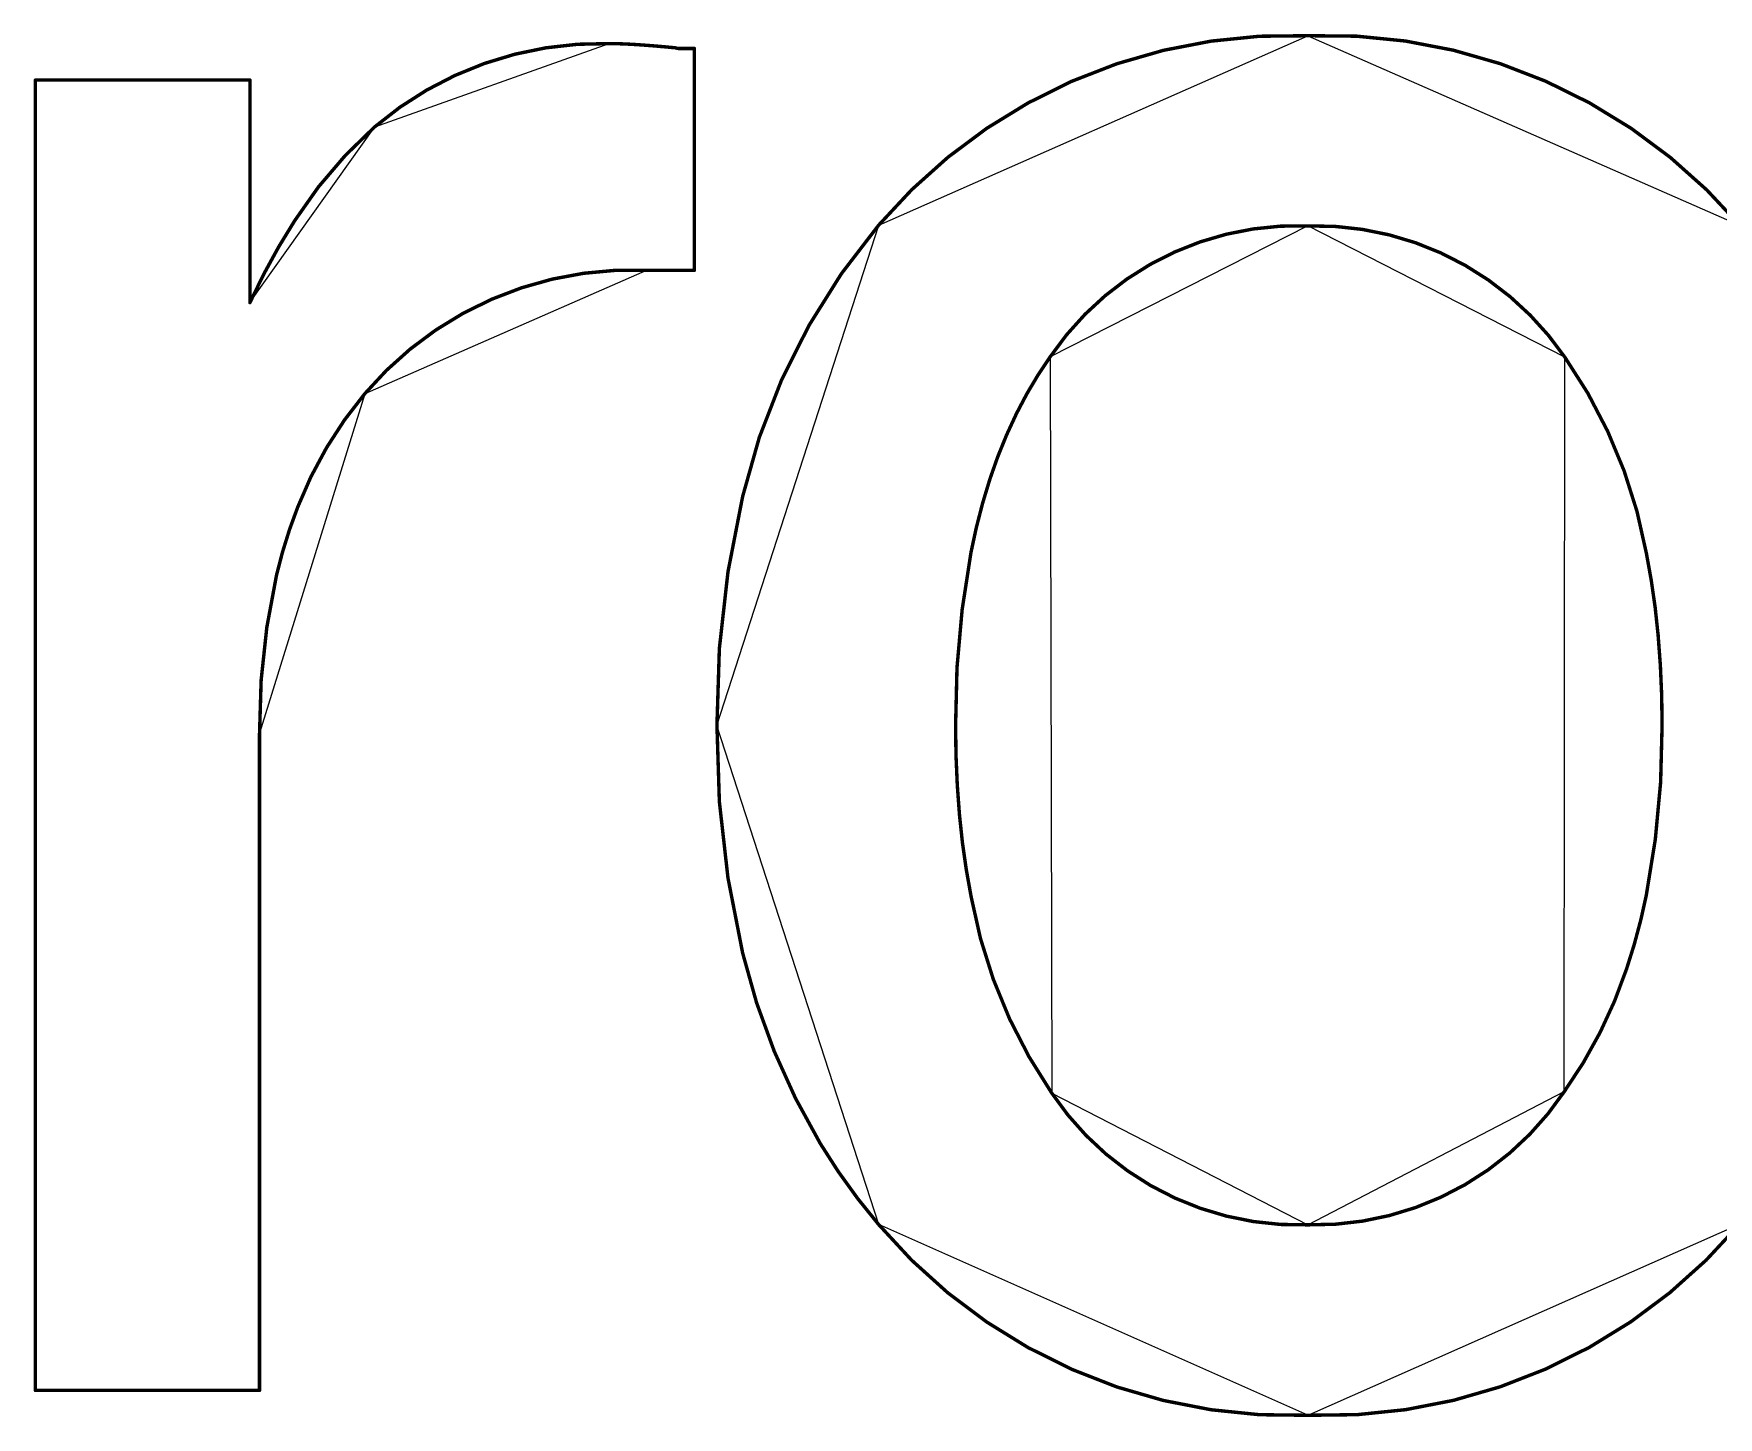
# Model space of a CAD drawing. Header units: inches. Extents: x 0 to 35.2, y -0.7 to 15.9.
# Drawn here: x 30.9852 to 31.2307, y -0.1063 to 0.0953 of the extents above; entities that cross this region are included whole.
import ezdxf

# ---------------------------------------------------------------- set-up
doc = ezdxf.new("R2010")
doc.units = ezdxf.units.IN
doc.header["$MEASUREMENT"] = 0
doc.layers.add('Board Outline', color=216, linetype='Continuous')

msp = doc.modelspace()

# ---------------------------------------------------------------- linework, layer by layer
at = {"layer": 'Board Outline'}
for p, q in [((31.03493, 0.08178), (31.06909, 0.0939)), ((31.06909, 0.0939), (31.07869, 0.09329)), ((31.10836, 0.06744), (31.17092, 0.09505)), ((31.17092, 0.09505), (31.2339, 0.06738)), ((31.07869, 0.09329), (31.07922, 0.09319)), ((31.07922, 0.09319), (31.08151, 0.09319)), ((31.08151, 0.09319), (31.08151, 0.06086)), ((30.98547, -0.1024), (30.98547, 0.08859)), ((30.98547, 0.08859), (31.01673, 0.08859)), ((31.01673, 0.08859), (31.01673, 0.05615)), ((31.01673, 0.05615), (31.03493, 0.08178)), ((31.08479, -0.00547), (31.10836, 0.06744)), ((31.17092, 0.06733), (31.13337, 0.04827)), ((31.20837, 0.04818), (31.17092, 0.06733)), ((31.07464, 0.06086), (31.03346, 0.04286)), ((31.08151, 0.06086), (31.07464, 0.06086)), ((31.13337, 0.04827), (31.13358, -0.05906)), ((31.20827, -0.05886), (31.20837, 0.04818)), ((31.03346, 0.04286), (31.01813, -0.00663)), ((31.01813, -0.00663), (31.01813, -0.1024)), ((31.10836, -0.07823), (31.08479, -0.00547)), ((31.17092, -0.07827), (31.20827, -0.05886)), ((31.13358, -0.05906), (31.17092, -0.07827)), ((31.17092, -0.10603), (31.10836, -0.07823)), ((31.23378, -0.07823), (31.171, -0.10603)), ((31.01813, -0.1024), (30.98547, -0.1024)), ((31.171, -0.10603), (31.17092, -0.10603))]:
    msp.add_line(p, q, dxfattribs=at)
for points in [[(31.03493, 0.08178, 0.0005, 0.0005, -0.185058), (31.06909, 0.0939, 0.0005, 0.0005, 0)], [(31.06909, 0.0939, 0.0005, 0.0005, -0.007455), (31.07049, 0.09388, 0.0005, 0.0005, 0)], [(31.07049, 0.09388, 0.0005, 0.0005, -0.005767), (31.07213, 0.09381, 0.0005, 0.0005, 0)], [(31.07213, 0.09381, 0.0005, 0.0005, -0.00455), (31.07403, 0.09369, 0.0005, 0.0005, 0)], [(31.07403, 0.09369, 0.0005, 0.0005, -0.006588), (31.07869, 0.09329, 0.0005, 0.0005, 0)], [(31.0789, 0.09324, 0.0005, 0.0005, -0.004729), (31.07869, 0.09329, 0.0005, 0.0005, 0)], [(31.07905, 0.09321, 0.0005, 0.0005, -0.0073), (31.0789, 0.09324, 0.0005, 0.0005, 0)], [(31.07915, 0.09319, 0.0005, 0.0005, -0.013448), (31.07905, 0.09321, 0.0005, 0.0005, 0)], [(31.07922, 0.09319, 0.0005, 0.0005, -0.197887), (31.07915, 0.09319, 0.0005, 0.0005, 0)], [(31.07922, 0.09319, 0.0005, 0.0005, 0), (31.08151, 0.09319, 0.0005, 0.0005, 0)], [(31.08151, 0.06086, 0.0005, 0.0005, 0), (31.08151, 0.09319, 0.0005, 0.0005, 0)], [(31.10836, 0.06744, 0.0005, 0.0005, -0.22879), (31.17092, 0.09505, 0.0005, 0.0005, 0)], [(31.17092, 0.09505, 0.0005, 0.0005, -0.228616), (31.2339, 0.06738, 0.0005, 0.0005, 0)], [(30.98547, 0.08859, 0.0005, 0.0005, 0), (31.01673, 0.08859, 0.0005, 0.0005, 0)], [(30.98547, -0.1024, 0.0005, 0.0005, 0), (30.98547, 0.08859, 0.0005, 0.0005, 0)], [(31.01673, 0.05615, 0.0005, 0.0005, 0), (31.01673, 0.08859, 0.0005, 0.0005, 0)], [(31.02326, 0.0681, 0.0005, 0.0005, -0.069882), (31.03493, 0.08178, 0.0005, 0.0005, 0)], [(31.01673, 0.05615, 0.0005, 0.0005, -0.036025), (31.02326, 0.0681, 0.0005, 0.0005, 0)], [(31.08854, 0.02791, 0.0005, 0.0005, -0.119202), (31.10836, 0.06744, 0.0005, 0.0005, 0)], [(31.13337, 0.04827, 0.0005, 0.0005, -0.258678), (31.17092, 0.06733, 0.0005, 0.0005, 0)], [(31.17092, 0.06733, 0.0005, 0.0005, -0.254728), (31.20837, 0.04818, 0.0005, 0.0005, 0)], [(31.03346, 0.04286, 0.0005, 0.0005, -0.23208), (31.07464, 0.06086, 0.0005, 0.0005, 0)], [(31.07464, 0.06086, 0.0005, 0.0005, 0), (31.07922, 0.06086, 0.0005, 0.0005, 0)], [(31.07922, 0.06086, 0.0005, 0.0005, 0), (31.08151, 0.06086, 0.0005, 0.0005, 0)], [(31.12844, 0.03997, 0.0005, 0.0005, -0.039605), (31.13337, 0.04827, 0.0005, 0.0005, 0)], [(31.20837, 0.04818, 0.0005, 0.0005, -0.108661), (31.22024, 0.01962, 0.0005, 0.0005, 0)], [(31.02369, 0.02633, 0.0005, 0.0005, -0.082429), (31.03346, 0.04286, 0.0005, 0.0005, 0)], [(31.12458, 0.03046, 0.0005, 0.0005, -0.035495), (31.12844, 0.03997, 0.0005, 0.0005, 0)], [(31.12181, 0.01973, 0.0005, 0.0005, -0.030807), (31.12458, 0.03046, 0.0005, 0.0005, 0)], [(31.08479, -0.00547, 0.0005, 0.0005, -0.060321), (31.08854, 0.02791, 0.0005, 0.0005, 0)], [(31.02061, 0.01645, 0.0005, 0.0005, -0.035874), (31.02369, 0.02633, 0.0005, 0.0005, 0)], [(31.11957, -0.00547, 0.0005, 0.0005, -0.048312), (31.12181, 0.01973, 0.0005, 0.0005, 0)], [(31.22024, 0.01962, 0.0005, 0.0005, -0.026888), (31.22195, 0.00769, 0.0005, 0.0005, 0)], [(31.01813, -0.00663, 0.0005, 0.0005, -0.057732), (31.02061, 0.01645, 0.0005, 0.0005, 0)], [(31.22195, 0.00769, 0.0005, 0.0005, -0.022703), (31.22253, -0.00547, 0.0005, 0.0005, 0)], [(31.01813, -0.1024, 0.0005, 0.0005, 0), (31.01813, -0.00663, 0.0005, 0.0005, 0)], [(31.08854, -0.03867, 0.0005, 0.0005, -0.060557), (31.08479, -0.00547, 0.0005, 0.0005, 0)], [(31.12014, -0.01858, 0.0005, 0.0005, -0.022665), (31.11957, -0.00547, 0.0005, 0.0005, 0)], [(31.22253, -0.00547, 0.0005, 0.0005, -0.050313), (31.22022, -0.03028, 0.0005, 0.0005, 0)], [(31.12184, -0.03047, 0.0005, 0.0005, -0.026678), (31.12014, -0.01858, 0.0005, 0.0005, 0)], [(31.13358, -0.05906, 0.0005, 0.0005, -0.106388), (31.12184, -0.03047, 0.0005, 0.0005, 0)], [(31.22022, -0.03028, 0.0005, 0.0005, -0.031456), (31.21736, -0.04095, 0.0005, 0.0005, 0)], [(31.09985, -0.06642, 0.0005, 0.0005, -0.07599), (31.08854, -0.03867, 0.0005, 0.0005, 0)], [(31.21736, -0.04095, 0.0005, 0.0005, -0.075157), (31.20827, -0.05886, 0.0005, 0.0005, 0)], [(31.17092, -0.07827, 0.0005, 0.0005, -0.259205), (31.13358, -0.05906, 0.0005, 0.0005, 0)], [(31.20827, -0.05886, 0.0005, 0.0005, -0.256864), (31.17092, -0.07827, 0.0005, 0.0005, 0)], [(31.10836, -0.07823, 0.0005, 0.0005, -0.040659), (31.09985, -0.06642, 0.0005, 0.0005, 0)], [(31.17092, -0.10603, 0.0005, 0.0005, -0.229578), (31.10836, -0.07823, 0.0005, 0.0005, 0)], [(31.23378, -0.07823, 0.0005, 0.0005, -0.228253), (31.171, -0.10603, 0.0005, 0.0005, 0)], [(30.98547, -0.1024, 0.0005, 0.0005, 0), (30.98774, -0.1024, 0.0005, 0.0005, 0)], [(30.98774, -0.1024, 0.0005, 0.0005, 0), (31.01813, -0.1024, 0.0005, 0.0005, 0)], [(31.17092, -0.10603, 0.0005, 0.0005, 0), (31.171, -0.10603, 0.0005, 0.0005, 0)]]:
    msp.add_lwpolyline(points, format="xyseb", dxfattribs=at)
for points in [[(31.06896, 0.0939, 0.00025, 0.00025, 1), (31.06921, 0.0939, 0.00025, 0.00025, 1)], [(31.06896, 0.0939, 0.00025, 0.00025, 1), (31.06921, 0.0939, 0.00025, 0.00025, 1)], [(31.07036, 0.09388, 0.00025, 0.00025, 1), (31.07061, 0.09388, 0.00025, 0.00025, 1)], [(31.07036, 0.09388, 0.00025, 0.00025, 1), (31.07061, 0.09388, 0.00025, 0.00025, 1)], [(31.07201, 0.09381, 0.00025, 0.00025, 1), (31.07225, 0.09381, 0.00025, 0.00025, 1)], [(31.07201, 0.09381, 0.00025, 0.00025, 1), (31.07226, 0.09381, 0.00025, 0.00025, 1)], [(31.07391, 0.09369, 0.00025, 0.00025, 1), (31.07416, 0.09369, 0.00025, 0.00025, 1)], [(31.07391, 0.09369, 0.00025, 0.00025, 1), (31.07416, 0.09369, 0.00025, 0.00025, 1)], [(31.07857, 0.09329, 0.00025, 0.00025, 1), (31.07882, 0.09329, 0.00025, 0.00025, 1)], [(31.07857, 0.09329, 0.00025, 0.00025, 1), (31.07882, 0.09329, 0.00025, 0.00025, 1)], [(31.07877, 0.09324, 0.00025, 0.00025, 1), (31.07902, 0.09324, 0.00025, 0.00025, 1)], [(31.07877, 0.09324, 0.00025, 0.00025, 1), (31.07902, 0.09324, 0.00025, 0.00025, 1)], [(31.07892, 0.09321, 0.00025, 0.00025, 1), (31.07917, 0.09321, 0.00025, 0.00025, 1)], [(31.07892, 0.09321, 0.00025, 0.00025, 1), (31.07917, 0.09321, 0.00025, 0.00025, 1)], [(31.07902, 0.09319, 0.00025, 0.00025, 1), (31.07927, 0.09319, 0.00025, 0.00025, 1)], [(31.07902, 0.09319, 0.00025, 0.00025, 1), (31.07927, 0.09319, 0.00025, 0.00025, 1)], [(31.0791, 0.09319, 0.00025, 0.00025, 1), (31.07935, 0.09319, 0.00025, 0.00025, 1)], [(31.0791, 0.09319, 0.00025, 0.00025, 1), (31.07935, 0.09319, 0.00025, 0.00025, 1)], [(31.08138, 0.09319, 0.00025, 0.00025, 1), (31.08163, 0.09319, 0.00025, 0.00025, 1)], [(31.08138, 0.09319, 0.00025, 0.00025, 1), (31.08163, 0.09319, 0.00025, 0.00025, 1)], [(31.1708, 0.09505, 0.00025, 0.00025, 1), (31.17105, 0.09505, 0.00025, 0.00025, 1)], [(31.1708, 0.09505, 0.00025, 0.00025, 1), (31.17105, 0.09505, 0.00025, 0.00025, 1)], [(30.98534, 0.08859, 0.00025, 0.00025, 1), (30.98559, 0.08859, 0.00025, 0.00025, 1)], [(30.98534, 0.08859, 0.00025, 0.00025, 1), (30.98559, 0.08859, 0.00025, 0.00025, 1)], [(31.0166, 0.08859, 0.00025, 0.00025, 1), (31.01685, 0.08859, 0.00025, 0.00025, 1)], [(31.0166, 0.08859, 0.00025, 0.00025, 1), (31.01685, 0.08859, 0.00025, 0.00025, 1)], [(31.03481, 0.08178, 0.00025, 0.00025, 1), (31.03506, 0.08178, 0.00025, 0.00025, 1)], [(31.03481, 0.08178, 0.00025, 0.00025, 1), (31.03506, 0.08178, 0.00025, 0.00025, 1)], [(31.02314, 0.0681, 0.00025, 0.00025, 1), (31.02339, 0.0681, 0.00025, 0.00025, 1)], [(31.02314, 0.0681, 0.00025, 0.00025, 1), (31.02339, 0.0681, 0.00025, 0.00025, 1)], [(31.10823, 0.06744, 0.00025, 0.00025, 1), (31.10848, 0.06744, 0.00025, 0.00025, 1)], [(31.10823, 0.06744, 0.00025, 0.00025, 1), (31.10848, 0.06744, 0.00025, 0.00025, 1)], [(31.1708, 0.06733, 0.00025, 0.00025, 1), (31.17105, 0.06733, 0.00025, 0.00025, 1)], [(31.1708, 0.06733, 0.00025, 0.00025, 1), (31.17105, 0.06733, 0.00025, 0.00025, 1)], [(31.07451, 0.06086, 0.00025, 0.00025, 1), (31.07476, 0.06086, 0.00025, 0.00025, 1)], [(31.07451, 0.06086, 0.00025, 0.00025, 1), (31.07476, 0.06086, 0.00025, 0.00025, 1)], [(31.0791, 0.06086, 0.00025, 0.00025, 1), (31.07935, 0.06086, 0.00025, 0.00025, 1)], [(31.0791, 0.06086, 0.00025, 0.00025, 1), (31.07935, 0.06086, 0.00025, 0.00025, 1)], [(31.08138, 0.06086, 0.00025, 0.00025, 1), (31.08163, 0.06086, 0.00025, 0.00025, 1)], [(31.08138, 0.06086, 0.00025, 0.00025, 1), (31.08163, 0.06086, 0.00025, 0.00025, 1)], [(31.0166, 0.05615, 0.00025, 0.00025, 1), (31.01685, 0.05615, 0.00025, 0.00025, 1)], [(31.0166, 0.05615, 0.00025, 0.00025, 1), (31.01685, 0.05615, 0.00025, 0.00025, 1)], [(31.13325, 0.04827, 0.00025, 0.00025, 1), (31.1335, 0.04827, 0.00025, 0.00025, 1)], [(31.13325, 0.04827, 0.00025, 0.00025, 1), (31.1335, 0.04827, 0.00025, 0.00025, 1)], [(31.20824, 0.04818, 0.00025, 0.00025, 1), (31.20849, 0.04818, 0.00025, 0.00025, 1)], [(31.20824, 0.04818, 0.00025, 0.00025, 1), (31.20849, 0.04818, 0.00025, 0.00025, 1)], [(31.03333, 0.04286, 0.00025, 0.00025, 1), (31.03358, 0.04286, 0.00025, 0.00025, 1)], [(31.03333, 0.04286, 0.00025, 0.00025, 1), (31.03358, 0.04286, 0.00025, 0.00025, 1)], [(31.12832, 0.03997, 0.00025, 0.00025, 1), (31.12857, 0.03997, 0.00025, 0.00025, 1)], [(31.12832, 0.03997, 0.00025, 0.00025, 1), (31.12857, 0.03997, 0.00025, 0.00025, 1)], [(31.12446, 0.03046, 0.00025, 0.00025, 1), (31.12471, 0.03046, 0.00025, 0.00025, 1)], [(31.12446, 0.03046, 0.00025, 0.00025, 1), (31.12471, 0.03046, 0.00025, 0.00025, 1)], [(31.08841, 0.02791, 0.00025, 0.00025, 1), (31.08866, 0.02791, 0.00025, 0.00025, 1)], [(31.08841, 0.02791, 0.00025, 0.00025, 1), (31.08866, 0.02791, 0.00025, 0.00025, 1)], [(31.02356, 0.02633, 0.00025, 0.00025, 1), (31.02381, 0.02633, 0.00025, 0.00025, 1)], [(31.02356, 0.02633, 0.00025, 0.00025, 1), (31.02381, 0.02633, 0.00025, 0.00025, 1)], [(31.12169, 0.01973, 0.00025, 0.00025, 1), (31.12194, 0.01973, 0.00025, 0.00025, 1)], [(31.12169, 0.01973, 0.00025, 0.00025, 1), (31.12194, 0.01973, 0.00025, 0.00025, 1)], [(31.22012, 0.01962, 0.00025, 0.00025, 1), (31.22037, 0.01962, 0.00025, 0.00025, 1)], [(31.22012, 0.01962, 0.00025, 0.00025, 1), (31.22037, 0.01962, 0.00025, 0.00025, 1)], [(31.02049, 0.01645, 0.00025, 0.00025, 1), (31.02074, 0.01645, 0.00025, 0.00025, 1)], [(31.02049, 0.01645, 0.00025, 0.00025, 1), (31.02074, 0.01645, 0.00025, 0.00025, 1)], [(31.22183, 0.00769, 0.00025, 0.00025, 1), (31.22208, 0.00769, 0.00025, 0.00025, 1)], [(31.22183, 0.00769, 0.00025, 0.00025, 1), (31.22208, 0.00769, 0.00025, 0.00025, 1)], [(31.01801, -0.00663, 0.00025, 0.00025, 1), (31.01826, -0.00663, 0.00025, 0.00025, 1)], [(31.01801, -0.00663, 0.00025, 0.00025, 1), (31.01826, -0.00663, 0.00025, 0.00025, 1)], [(31.08466, -0.00547, 0.00025, 0.00025, 1), (31.08491, -0.00547, 0.00025, 0.00025, 1)], [(31.08466, -0.00547, 0.00025, 0.00025, 1), (31.08491, -0.00547, 0.00025, 0.00025, 1)], [(31.11945, -0.00547, 0.00025, 0.00025, 1), (31.1197, -0.00547, 0.00025, 0.00025, 1)], [(31.11945, -0.00547, 0.00025, 0.00025, 1), (31.1197, -0.00547, 0.00025, 0.00025, 1)], [(31.2224, -0.00547, 0.00025, 0.00025, 1), (31.22265, -0.00547, 0.00025, 0.00025, 1)], [(31.2224, -0.00547, 0.00025, 0.00025, 1), (31.22265, -0.00547, 0.00025, 0.00025, 1)], [(31.12002, -0.01858, 0.00025, 0.00025, 1), (31.12027, -0.01858, 0.00025, 0.00025, 1)], [(31.12002, -0.01858, 0.00025, 0.00025, 1), (31.12027, -0.01858, 0.00025, 0.00025, 1)], [(31.12172, -0.03047, 0.00025, 0.00025, 1), (31.12197, -0.03047, 0.00025, 0.00025, 1)], [(31.12172, -0.03047, 0.00025, 0.00025, 1), (31.12197, -0.03047, 0.00025, 0.00025, 1)], [(31.22009, -0.03028, 0.00025, 0.00025, 1), (31.22034, -0.03028, 0.00025, 0.00025, 1)], [(31.22009, -0.03028, 0.00025, 0.00025, 1), (31.22034, -0.03028, 0.00025, 0.00025, 1)], [(31.08841, -0.03867, 0.00025, 0.00025, 1), (31.08866, -0.03867, 0.00025, 0.00025, 1)], [(31.08841, -0.03867, 0.00025, 0.00025, 1), (31.08866, -0.03867, 0.00025, 0.00025, 1)], [(31.21723, -0.04095, 0.00025, 0.00025, 1), (31.21748, -0.04095, 0.00025, 0.00025, 1)], [(31.21723, -0.04095, 0.00025, 0.00025, 1), (31.21748, -0.04095, 0.00025, 0.00025, 1)], [(31.13346, -0.05906, 0.00025, 0.00025, 1), (31.13371, -0.05906, 0.00025, 0.00025, 1)], [(31.13346, -0.05906, 0.00025, 0.00025, 1), (31.13371, -0.05906, 0.00025, 0.00025, 1)], [(31.20814, -0.05886, 0.00025, 0.00025, 1), (31.20839, -0.05886, 0.00025, 0.00025, 1)], [(31.20814, -0.05886, 0.00025, 0.00025, 1), (31.20839, -0.05886, 0.00025, 0.00025, 1)], [(31.09972, -0.06642, 0.00025, 0.00025, 1), (31.09997, -0.06642, 0.00025, 0.00025, 1)], [(31.09972, -0.06642, 0.00025, 0.00025, 1), (31.09997, -0.06642, 0.00025, 0.00025, 1)], [(31.10823, -0.07823, 0.00025, 0.00025, 1), (31.10848, -0.07823, 0.00025, 0.00025, 1)], [(31.10823, -0.07823, 0.00025, 0.00025, 1), (31.10848, -0.07823, 0.00025, 0.00025, 1)], [(31.1708, -0.07827, 0.00025, 0.00025, 1), (31.17105, -0.07827, 0.00025, 0.00025, 1)], [(31.1708, -0.07827, 0.00025, 0.00025, 1), (31.17105, -0.07827, 0.00025, 0.00025, 1)], [(30.98534, -0.1024, 0.00025, 0.00025, 1), (30.98559, -0.1024, 0.00025, 0.00025, 1)], [(30.98534, -0.1024, 0.00025, 0.00025, 1), (30.98559, -0.1024, 0.00025, 0.00025, 1)], [(30.98761, -0.1024, 0.00025, 0.00025, 1), (30.98786, -0.1024, 0.00025, 0.00025, 1)], [(30.98761, -0.1024, 0.00025, 0.00025, 1), (30.98786, -0.1024, 0.00025, 0.00025, 1)], [(31.01801, -0.1024, 0.00025, 0.00025, 1), (31.01826, -0.1024, 0.00025, 0.00025, 1)], [(31.01801, -0.1024, 0.00025, 0.00025, 1), (31.01826, -0.1024, 0.00025, 0.00025, 1)], [(31.1708, -0.10603, 0.00025, 0.00025, 1), (31.17105, -0.10603, 0.00025, 0.00025, 1)], [(31.1708, -0.10603, 0.00025, 0.00025, 1), (31.17105, -0.10603, 0.00025, 0.00025, 1)], [(31.17087, -0.10603, 0.00025, 0.00025, 1), (31.17112, -0.10603, 0.00025, 0.00025, 1)], [(31.17087, -0.10603, 0.00025, 0.00025, 1), (31.17112, -0.10603, 0.00025, 0.00025, 1)]]:
    msp.add_lwpolyline(points, format="xyseb", close=True, dxfattribs=at)

doc.saveas('drawing.dxf')
